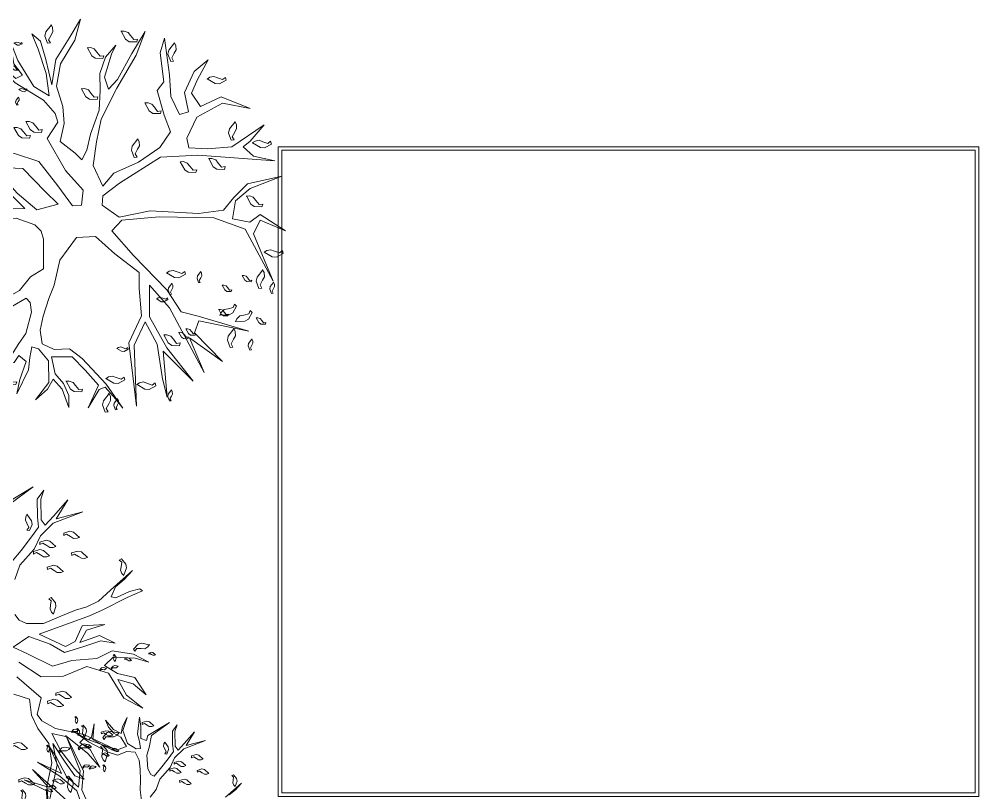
# Model space of a CAD drawing. Header units: millimetres. Extents: x 235 to 418, y 139 to 274.
# Drawn here: x 384.88 to 402.23, y 234.97 to 248.96 of the extents above; entities that cross this region are included whole.
import ezdxf

# ---------------------------------------------------------------- set-up
doc = ezdxf.new("R2010")
doc.units = ezdxf.units.MM
doc.header["$LTSCALE"] = 0.01
for name, color, linetype, lineweight in [('arboles', 252, 'Continuous', 9), ('muros bajos', 42, 'Continuous', 18), ('puertas', 2, 'Continuous', 9)]:
    doc.layers.add(name, color=color, linetype=linetype, lineweight=lineweight)

# ---------------------------------------------------------------- blocks, each defined once
blk = doc.blocks.new('A$C795151E7')
at = {"layer": 'puertas'}
for points in [[(0.312, 7.086), (0.174, 7.035), (0.031, 6.96), (0.391, 7.104)], [(1.676, 6.647), (1.527, 6.555), (1.403, 6.401), (1.155, 6.264), (1.021, 6.125), (0.809, 6.024), (0.391, 6.016), (0.75, 5.984), (0.524, 5.801), (0.772, 5.938), (0.915, 6.014), (0.942, 5.929), (0.855, 5.676), (0.78, 5.577), (0.898, 5.657), (0.973, 5.877), (1.004, 6.01), (1.137, 6.1), (1.322, 6.221), (1.479, 6.315), (1.526, 6.265), (1.541, 6.154), (1.476, 5.912), (1.395, 5.796), (1.276, 5.603), (0.896, 5.488), (1.343, 5.58), (1.397, 5.659), (1.479, 5.59), (1.409, 5.387), (1.375, 5.221), (1.507, 5.497), (1.521, 5.635), (1.545, 5.76), (1.62, 5.737), (1.735, 5.6), (1.736, 5.35), (1.586, 5.152), (1.722, 5.275), (1.788, 5.389), (1.892, 5.274), (1.968, 5.066), (1.965, 5.203), (1.907, 5.34), (1.812, 5.449), (1.77, 5.644), (2.003, 5.643), (2.152, 5.494), (2.304, 5.321), (2.186, 5.063), (2.311, 5.273), (2.38, 5.299), (2.503, 5.162), (2.581, 5.06), (2.391, 5.333), (2.118, 5.627), (1.975, 5.736), (1.799, 5.729), (1.661, 5.791), (1.64, 5.95), (1.676, 6.107), (1.737, 6.309), (1.797, 6.462), (1.864, 6.745)], [(2.769, 6.423), (2.795, 6.112), (2.651, 5.802), (2.739, 5.081), (2.71, 5.778), (2.836, 6.045), (2.975, 5.789), (3.036, 5.394), (3.088, 5.184), (3.042, 5.71), (3.385, 5.369), (3.085, 5.748), (2.885, 6.1), (2.885, 6.462)], [(3.113, 6.203), (3.509, 5.466), (3.344, 5.863), (3.718, 5.59), (3.401, 5.919), (3.447, 6.054)], [(0.16, 6.981), (0.176, 6.947), (0.179, 6.9), (0.158, 6.86), (0.129, 6.807), (0.15, 6.77), (0.118, 6.767), (0.087, 6.848), (0.096, 6.896), (0.161, 6.979)], [(0.529, 6.598), (0.567, 6.599), (0.611, 6.584), (0.639, 6.548), (0.677, 6.501), (0.719, 6.506), (0.709, 6.475), (0.622, 6.478), (0.581, 6.506), (0.531, 6.598)], [(0.891, 6.666), (0.929, 6.668), (0.973, 6.652), (1.002, 6.617), (1.039, 6.57), (1.081, 6.575), (1.071, 6.543), (0.984, 6.547), (0.944, 6.575), (0.894, 6.667)], [(0.541, 6.316), (0.578, 6.317), (0.622, 6.302), (0.651, 6.266), (0.688, 6.22), (0.73, 6.224), (0.72, 6.193), (0.634, 6.197), (0.593, 6.224), (0.543, 6.316)], [(0.875, 6.324), (0.913, 6.326), (0.957, 6.31), (0.985, 6.275), (1.023, 6.228), (1.065, 6.233), (1.055, 6.202), (0.968, 6.205), (0.927, 6.233), (0.877, 6.325)], [(0.994, 6.413), (1.031, 6.414), (1.075, 6.399), (1.104, 6.363), (1.141, 6.316), (1.183, 6.321), (1.173, 6.29), (1.087, 6.293), (1.046, 6.321), (0.996, 6.413)], [(3.099, 3.557), (2.804, 3.939), (2.42, 4.066), (1.969, 4.039), (1.637, 4.283), (1.523, 4.801), (1.263, 5.088), (1.461, 4.77), (1.515, 4.445), (1.282, 4.613), (1.124, 4.881), (1.217, 4.516), (1.485, 4.341), (1.657, 4.13), (1.459, 4.037), (1.094, 4.189), (0.886, 4.338), (1.094, 4.111), (1.441, 3.924), (1.746, 3.965), (2.183, 3.845), (2.552, 3.828), (2.9, 3.464), (3.104, 3.269), (2.772, 3.18), (2.46, 3.438), (2.263, 3.667), (1.917, 3.677), (1.572, 3.686), (1.345, 3.811), (1.563, 3.585), (1.94, 3.591), (1.752, 3.421), (1.406, 3.431), (1.799, 3.317), (2.013, 3.545), (2.209, 3.571), (2.581, 3.199), (1.617, 3.191), (1.364, 3.17), (0.862, 3.103), (0.565, 3.085), (0.594, 3.034), (0.785, 3.015), (1.059, 3.04), (1.132, 2.995), (0.995, 2.854), (0.805, 2.784), (0.608, 2.68), (1.103, 2.88), (1.376, 2.994), (1.605, 3.024), (1.818, 3.008), (2.104, 3.024), (2.445, 3.048), (2.737, 2.942), (2.839, 2.845), (2.878, 2.717)], [(2.669, 2.123), (2.497, 1.911), (2.156, 1.721), (1.971, 1.53), (1.679, 1.391), (1.103, 1.381), (1.597, 1.336), (1.287, 1.083), (1.628, 1.273), (1.825, 1.377), (1.863, 1.26), (1.743, 0.911), (1.639, 0.775), (1.802, 0.886), (1.906, 1.188), (1.948, 1.371), (2.131, 1.496), (2.386, 1.663), (2.602, 1.792)], [(2.322, 0.811), (1.8, 0.652), (2.415, 0.779)], [(3.374, 4.071), (3.139, 4.251), (3.201, 4.536), (3.177, 4.8), (3.079, 5.12), (3.143, 5.472), (3.37, 5.847), (3.455, 6.175), (3.277, 5.879), (3.067, 5.54), (3.009, 5.144), (2.911, 5.541), (2.829, 5.83), (2.691, 5.945), (2.79, 5.703), (2.919, 5.32), (2.965, 4.971), (2.724, 5.117), (2.47, 5.527), (2.351, 5.833), (2.41, 5.474), (2.545, 5.293), (2.441, 5.245), (1.979, 5.628), (2.427, 5.177), (2.875, 4.904), (3.058, 4.695), (3.099, 4.556), (2.933, 4.301), (3.222, 3.795)], [(2.997, 6.091), (3.019, 6.044), (3.023, 5.98), (2.994, 5.924), (2.955, 5.852), (2.984, 5.801), (2.939, 5.796), (2.896, 5.908), (2.909, 5.975), (2.998, 6.088)], [(1.09, 5.799), (1.118, 5.824), (1.139, 5.866), (1.134, 5.912), (1.128, 5.971), (1.161, 5.997), (1.132, 6.013), (1.073, 5.949), (1.063, 5.901), (1.092, 5.8)], [(2.295, 5.941), (2.305, 5.921), (2.307, 5.894), (2.294, 5.87), (2.278, 5.839), (2.29, 5.818), (2.271, 5.816), (2.253, 5.863), (2.258, 5.891), (2.296, 5.94)], [(3.219, 5.924), (3.241, 5.925), (3.267, 5.915), (3.284, 5.894), (3.306, 5.867), (3.331, 5.87), (3.325, 5.851), (3.274, 5.853), (3.25, 5.87), (3.22, 5.924)], [(3.299, 5.963), (3.322, 5.964), (3.348, 5.955), (3.365, 5.934), (3.387, 5.906), (3.411, 5.909), (3.406, 5.89), (3.354, 5.892), (3.33, 5.909), (3.301, 5.963)], [(3.848, 5.966), (3.864, 5.932), (3.867, 5.885), (3.846, 5.845), (3.818, 5.792), (3.838, 5.756), (3.806, 5.752), (3.775, 5.834), (3.784, 5.882), (3.849, 5.964)], [(2.228, 5.777), (2.251, 5.73), (2.255, 5.666), (2.226, 5.611), (2.187, 5.538), (2.216, 5.487), (2.171, 5.483), (2.128, 5.595), (2.141, 5.661), (2.23, 5.775)], [(2.411, 5.797), (2.43, 5.81), (2.457, 5.815), (2.482, 5.806), (2.515, 5.794), (2.534, 5.809), (2.539, 5.79), (2.494, 5.766), (2.465, 5.767), (2.413, 5.798)], [(2.514, 5.739), (2.533, 5.751), (2.56, 5.757), (2.585, 5.747), (2.618, 5.735), (2.638, 5.75), (2.642, 5.732), (2.597, 5.707), (2.568, 5.709), (2.515, 5.74)], [(3.048, 5.894), (3.086, 5.896), (3.13, 5.88), (3.158, 5.845), (3.196, 5.798), (3.238, 5.803), (3.228, 5.772), (3.141, 5.775), (3.1, 5.803), (3.05, 5.895)], [(3.562, 5.726), (3.614, 5.728), (3.674, 5.707), (3.714, 5.658), (3.765, 5.594), (3.823, 5.6), (3.809, 5.557), (3.69, 5.562), (3.634, 5.6), (3.565, 5.727)], [(1.929, 5.672), (1.951, 5.673), (1.977, 5.663), (1.994, 5.643), (2.016, 5.615), (2.04, 5.618), (2.034, 5.6), (1.983, 5.602), (1.96, 5.618), (1.93, 5.672)], [(2.12, 5.692), (2.142, 5.693), (2.168, 5.684), (2.184, 5.663), (2.206, 5.636), (2.231, 5.639), (2.225, 5.621), (2.174, 5.623), (2.151, 5.639), (2.121, 5.693)], [(1.181, 5.452), (1.219, 5.453), (1.263, 5.438), (1.292, 5.402), (1.329, 5.356), (1.371, 5.36), (1.361, 5.329), (1.274, 5.332), (1.234, 5.36), (1.184, 5.452)], [(1.821, 5.36), (1.864, 5.389), (1.927, 5.402), (1.986, 5.38), (2.064, 5.352), (2.11, 5.387), (2.12, 5.343), (2.015, 5.285), (1.948, 5.289), (1.823, 5.362)], [(2.37, 5.443), (2.392, 5.443), (2.418, 5.434), (2.435, 5.414), (2.457, 5.386), (2.482, 5.389), (2.476, 5.371), (2.425, 5.373), (2.401, 5.389), (2.372, 5.443)], [(2.387, 5.395), (2.419, 5.416), (2.465, 5.425), (2.507, 5.409), (2.564, 5.389), (2.597, 5.414), (2.605, 5.382), (2.529, 5.341), (2.479, 5.343), (2.389, 5.396)], [(1.934, 5.367), (1.972, 5.368), (2.016, 5.353), (2.044, 5.317), (2.082, 5.271), (2.124, 5.275), (2.114, 5.244), (2.027, 5.248), (1.986, 5.275), (1.936, 5.367)], [(2.424, 5.228), (2.44, 5.194), (2.443, 5.147), (2.422, 5.107), (2.393, 5.054), (2.414, 5.017), (2.382, 5.014), (2.351, 5.095), (2.36, 5.144), (2.425, 5.226)], [(2.742, 5.327), (2.774, 5.348), (2.819, 5.357), (2.862, 5.342), (2.918, 5.321), (2.952, 5.347), (2.959, 5.315), (2.883, 5.273), (2.834, 5.276), (2.744, 5.329)], [(3.137, 5.268), (3.147, 5.248), (3.149, 5.22), (3.136, 5.197), (3.119, 5.165), (3.132, 5.144), (3.113, 5.142), (3.094, 5.19), (3.1, 5.218), (3.138, 5.267)], [(2.522, 5.167), (2.532, 5.147), (2.534, 5.119), (2.521, 5.096), (2.505, 5.064), (2.517, 5.043), (2.498, 5.041), (2.479, 5.089), (2.485, 5.117), (2.523, 5.166)], [(2.49, 5.066), (2.509, 5.078), (2.536, 5.084), (2.561, 5.075), (2.594, 5.063), (2.613, 5.078), (2.618, 5.059), (2.573, 5.034), (2.544, 5.036), (2.491, 5.067)], [(3.47, 5.081), (3.522, 5.083), (3.583, 5.062), (3.622, 5.013), (3.674, 4.949), (3.732, 4.955), (3.718, 4.912), (3.598, 4.917), (3.542, 4.955), (3.473, 5.082)], [(2.481, 4.95), (2.49, 4.93), (2.492, 4.903), (2.48, 4.879), (2.463, 4.848), (2.475, 4.827), (2.456, 4.825), (2.438, 4.873), (2.444, 4.901), (2.482, 4.949)], [(2.596, 4.565), (2.648, 4.567), (2.708, 4.545), (2.748, 4.497), (2.799, 4.432), (2.857, 4.439), (2.844, 4.396), (2.724, 4.4), (2.668, 4.439), (2.599, 4.565)], [(2.408, 4.473), (2.46, 4.475), (2.521, 4.454), (2.56, 4.405), (2.612, 4.341), (2.67, 4.347), (2.656, 4.304), (2.536, 4.309), (2.48, 4.347), (2.411, 4.474)], [(0.725, 4.255), (0.747, 4.255), (0.773, 4.246), (0.79, 4.226), (0.812, 4.198), (0.836, 4.201), (0.831, 4.183), (0.78, 4.185), (0.756, 4.201), (0.727, 4.255)], [(1.166, 4.205), (1.188, 4.206), (1.214, 4.197), (1.231, 4.176), (1.253, 4.148), (1.277, 4.151), (1.272, 4.133), (1.221, 4.135), (1.197, 4.151), (1.168, 4.205)], [(1.432, 4.221), (1.451, 4.233), (1.477, 4.239), (1.502, 4.23), (1.535, 4.218), (1.555, 4.233), (1.559, 4.214), (1.515, 4.189), (1.486, 4.191), (1.433, 4.222)], [(1.64, 4.182), (1.658, 4.194), (1.685, 4.199), (1.71, 4.19), (1.743, 4.178), (1.763, 4.193), (1.767, 4.174), (1.723, 4.15), (1.694, 4.151), (1.641, 4.183)], [(0.765, 4.042), (0.808, 4.071), (0.871, 4.084), (0.93, 4.062), (1.008, 4.034), (1.054, 4.069), (1.064, 4.025), (0.959, 3.968), (0.892, 3.972), (0.767, 4.045)], [(1.453, 4.123), (1.463, 4.103), (1.465, 4.076), (1.452, 4.052), (1.436, 4.021), (1.448, 4), (1.429, 3.998), (1.41, 4.046), (1.416, 4.074), (1.454, 4.122)], [(2.218, 2.945), (2.24, 2.898), (2.245, 2.834), (2.215, 2.778), (2.176, 2.706), (2.205, 2.655), (2.16, 2.65), (2.117, 2.762), (2.131, 2.829), (2.22, 2.942)], [(0.785, 2.709), (0.807, 2.662), (0.811, 2.598), (0.782, 2.543), (0.743, 2.47), (0.772, 2.419), (0.727, 2.415), (0.684, 2.527), (0.697, 2.593), (0.786, 2.707)], [(1.793, 2.276), (1.845, 2.278), (1.905, 2.256), (1.945, 2.208), (1.996, 2.143), (2.054, 2.15), (2.041, 2.107), (1.921, 2.111), (1.865, 2.15), (1.796, 2.276)], [(1.294, 2.182), (1.346, 2.184), (1.406, 2.162), (1.446, 2.113), (1.497, 2.049), (1.555, 2.056), (1.541, 2.012), (1.422, 2.017), (1.366, 2.055), (1.297, 2.182)], [(1.933, 1.927), (1.985, 1.929), (2.046, 1.907), (2.085, 1.858), (2.137, 1.794), (2.195, 1.801), (2.181, 1.757), (2.062, 1.762), (2.006, 1.8), (1.937, 1.927)], [(1.309, 1.793), (1.361, 1.795), (1.422, 1.774), (1.461, 1.725), (1.513, 1.661), (1.571, 1.667), (1.557, 1.624), (1.438, 1.629), (1.382, 1.667), (1.313, 1.794)], [(1.77, 1.805), (1.822, 1.807), (1.882, 1.786), (1.922, 1.737), (1.973, 1.673), (2.031, 1.679), (2.018, 1.636), (1.898, 1.641), (1.842, 1.679), (1.773, 1.806)], [(2.067, 1.081), (2.105, 1.116), (2.133, 1.174), (2.127, 1.236), (2.119, 1.318), (2.165, 1.354), (2.125, 1.376), (2.043, 1.288), (2.03, 1.222), (2.07, 1.083)]]:
    blk.add_lwpolyline(points, dxfattribs=at)
blk = doc.blocks.new('A$C0A697A68')
at = {"layer": 'puertas'}
blk.add_lwpolyline([(2.368, 4.301), (2.658, 3.795), (2.932, 3.488), (2.908, 3.251), (2.765, 3.243), (2.534, 3.557), (2.239, 3.939), (1.856, 4.066), (1.404, 4.039), (1.072, 4.283), (0.958, 4.801), (0.698, 5.088), (0.896, 4.77), (0.951, 4.445), (0.717, 4.613), (0.559, 4.881), (0.652, 4.516), (0.92, 4.341), (1.092, 4.13), (0.894, 4.037), (0.53, 4.189), (0.321, 4.338), (0.529, 4.111), (0.876, 3.924), (1.181, 3.965), (1.619, 3.845), (1.987, 3.828), (2.336, 3.464), (2.539, 3.269), (2.207, 3.18), (1.895, 3.438), (1.698, 3.667), (1.353, 3.677), (1.007, 3.686), (0.78, 3.811), (0.999, 3.585), (1.375, 3.591), (1.187, 3.421), (0.842, 3.431), (1.234, 3.317), (1.448, 3.545), (1.644, 3.571), (2.016, 3.199), (1.052, 3.191), (0.799, 3.17), (0.297, 3.103), (0, 3.085), (0.029, 3.034), (0.22, 3.015), (0.494, 3.04), (0.567, 2.995), (0.43, 2.854), (0.24, 2.784), (0.043, 2.68), (0.538, 2.88), (0.811, 2.994), (1.04, 3.024), (1.253, 3.008), (1.54, 3.024), (1.881, 3.048), (2.172, 2.942), (2.274, 2.845), (2.313, 2.717), (2.309, 2.25), (2.104, 2.123), (1.932, 1.911), (1.592, 1.721), (1.406, 1.53), (1.114, 1.391), (0.538, 1.381), (1.033, 1.336), (0.722, 1.083), (1.063, 1.273), (1.26, 1.377), (1.298, 1.26), (1.178, 0.911), (1.074, 0.775), (1.237, 0.886), (1.341, 1.188), (1.383, 1.371), (1.566, 1.496), (1.821, 1.663), (2.037, 1.792), (2.102, 1.723), (2.122, 1.57), (2.034, 1.236), (1.922, 1.077), (1.757, 0.811), (1.235, 0.652), (1.851, 0.779), (1.925, 0.889), (2.037, 0.793), (1.941, 0.513), (1.894, 0.285), (2.077, 0.665), (2.096, 0.856), (2.128, 1.027), (2.232, 0.996), (2.391, 0.807), (2.392, 0.463), (2.184, 0.191), (2.373, 0.36), (2.463, 0.516), (2.606, 0.358), (2.711, 0.072), (2.708, 0.26), (2.627, 0.45), (2.496, 0.599), (2.438, 0.868), (2.76, 0.867), (2.965, 0.661), (3.174, 0.423), (3.011, 0.068), (3.183, 0.357), (3.278, 0.392), (3.448, 0.204), (3.555, 0.063), (3.294, 0.439), (2.918, 0.844), (2.721, 0.995), (2.478, 0.985), (2.289, 1.071), (2.26, 1.289), (2.308, 1.506), (2.393, 1.784), (2.476, 1.995), (2.568, 2.385), (2.831, 2.742), (3.129, 2.759), (3.431, 2.489), (3.814, 2.196), (3.815, 1.94), (3.85, 1.512), (3.652, 1.086), (3.773, 0.092), (3.734, 1.053), (3.907, 1.42), (4.098, 1.068), (4.182, 0.524), (4.254, 0.234), (4.191, 0.958), (4.664, 0.488), (4.25, 1.01), (3.975, 1.495), (3.974, 1.995), (4.289, 1.637), (4.835, 0.622), (4.606, 1.169), (5.122, 0.794), (4.685, 1.246), (4.749, 1.432), (5.536, 1.271), (4.739, 1.509), (4.475, 1.573), (4.251, 1.921), (3.724, 2.461), (3.383, 2.849), (3.539, 3.014), (4.13, 3.071), (4.988, 3.052), (5.478, 2.873), (5.92, 2.055), (5.609, 2.802), (5.714, 3.015), (6.114, 2.847), (5.713, 3.104), (5.552, 2.983), (5.278, 3.035), (5.329, 3.319), (5.558, 3.516), (6.055, 3.705), (5.515, 3.588), (5.3, 3.371), (5.138, 3.172), (4.745, 3.119), (3.985, 3.162), (3.499, 3.064), (3.23, 3.25), (3.244, 3.396), (3.505, 3.598), (4.15, 4.006), (4.734, 4.039), (5.945, 3.946), (5.612, 4.023), (5.449, 4.168), (5.559, 4.26), (5.78, 4.512), (5.272, 4.167), (4.887, 4.137), (4.596, 4.154), (4.565, 4.305), (4.72, 4.637), (5.124, 4.857), (5.557, 4.771), (5.1, 4.954), (4.776, 4.8), (4.637, 5.014), (4.73, 5.227), (4.9, 5.538), (4.68, 5.353), (4.525, 5.022), (4.587, 4.719), (4.449, 4.678), (4.311, 4.96), (4.288, 5.301), (4.211, 5.879), (4.142, 5.648), (4.203, 5.19), (4.099, 5.054), (4.206, 4.668), (4.308, 4.404), (4.14, 4.16), (3.805, 3.926), (3.418, 3.753), (3.245, 3.552), (3.091, 3.875), (3.141, 4.248), (3.216, 4.603), (3.461, 5.091), (3.769, 5.609), (3.908, 5.983), (3.7, 5.633), (3.476, 5.226), (3.33, 5.073), (3.271, 5.265), (3.379, 5.624), (3.449, 5.766), (3.285, 5.578), (3.197, 5.322), (3.2, 5.056), (3.186, 4.743), (3.047, 4.369), (2.992, 4.118), (2.913, 3.963), (2.809, 4.071), (2.575, 4.251), (2.636, 4.536), (2.612, 4.8), (2.514, 5.12), (2.578, 5.472), (2.805, 5.847), (2.89, 6.175), (2.712, 5.879), (2.502, 5.54), (2.444, 5.144), (2.347, 5.541), (2.264, 5.83), (2.126, 5.945), (2.225, 5.703), (2.354, 5.32), (2.401, 4.971), (2.159, 5.117), (1.905, 5.527), (1.786, 5.833), (1.845, 5.474), (1.98, 5.293), (1.876, 5.245), (1.414, 5.628), (1.863, 5.177), (2.31, 4.904), (2.493, 4.695), (2.534, 4.556)], close=True, dxfattribs=at)
for points in [[(2.432, 6.091), (2.454, 6.044), (2.459, 5.98), (2.429, 5.924), (2.39, 5.852), (2.419, 5.801), (2.374, 5.796), (2.331, 5.908), (2.345, 5.975), (2.434, 6.088)], [(1.731, 5.941), (1.74, 5.921), (1.742, 5.894), (1.73, 5.87), (1.713, 5.839), (1.725, 5.818), (1.706, 5.816), (1.688, 5.863), (1.694, 5.891), (1.731, 5.94)], [(3.528, 5.986), (3.58, 5.988), (3.641, 5.966), (3.68, 5.918), (3.732, 5.853), (3.79, 5.86), (3.776, 5.817), (3.656, 5.821), (3.6, 5.86), (3.531, 5.986)], [(1.664, 5.777), (1.686, 5.73), (1.69, 5.666), (1.661, 5.611), (1.622, 5.538), (1.651, 5.487), (1.606, 5.483), (1.563, 5.595), (1.576, 5.661), (1.665, 5.775)], [(1.847, 5.797), (1.865, 5.81), (1.892, 5.815), (1.917, 5.806), (1.95, 5.794), (1.97, 5.809), (1.974, 5.79), (1.93, 5.766), (1.901, 5.767), (1.848, 5.798)], [(4.368, 5.805), (4.39, 5.758), (4.394, 5.694), (4.365, 5.639), (4.326, 5.566), (4.355, 5.515), (4.31, 5.511), (4.267, 5.623), (4.28, 5.689), (4.37, 5.803)], [(1.364, 5.672), (1.386, 5.673), (1.412, 5.663), (1.429, 5.643), (1.451, 5.615), (1.475, 5.618), (1.47, 5.6), (1.419, 5.602), (1.395, 5.618), (1.366, 5.672)], [(1.555, 5.692), (1.577, 5.693), (1.603, 5.684), (1.62, 5.663), (1.642, 5.636), (1.666, 5.639), (1.661, 5.621), (1.61, 5.623), (1.586, 5.639), (1.556, 5.693)], [(2.997, 5.726), (3.049, 5.728), (3.109, 5.707), (3.149, 5.658), (3.2, 5.594), (3.258, 5.6), (3.245, 5.557), (3.125, 5.562), (3.069, 5.6), (3, 5.727)], [(1.806, 5.443), (1.828, 5.443), (1.854, 5.434), (1.87, 5.414), (1.892, 5.386), (1.917, 5.389), (1.911, 5.371), (1.86, 5.373), (1.836, 5.389), (1.807, 5.443)], [(1.256, 5.36), (1.3, 5.389), (1.363, 5.402), (1.421, 5.38), (1.499, 5.352), (1.545, 5.387), (1.556, 5.343), (1.451, 5.285), (1.383, 5.289), (1.258, 5.362)], [(4.88, 5.233), (4.923, 5.262), (4.986, 5.275), (5.045, 5.253), (5.123, 5.225), (5.169, 5.26), (5.179, 5.216), (5.074, 5.159), (5.007, 5.163), (4.882, 5.236)], [(1.925, 5.066), (1.944, 5.078), (1.971, 5.084), (1.996, 5.075), (2.029, 5.063), (2.048, 5.078), (2.053, 5.059), (2.008, 5.034), (1.979, 5.036), (1.926, 5.067)], [(2.905, 5.081), (2.957, 5.083), (3.018, 5.062), (3.057, 5.013), (3.109, 4.949), (3.167, 4.955), (3.153, 4.912), (3.034, 4.917), (2.978, 4.955), (2.909, 5.082)], [(1.916, 4.95), (1.926, 4.93), (1.927, 4.903), (1.915, 4.879), (1.898, 4.848), (1.911, 4.827), (1.892, 4.825), (1.873, 4.873), (1.879, 4.901), (1.917, 4.949)], [(3.901, 4.859), (3.953, 4.861), (4.013, 4.839), (4.053, 4.791), (4.104, 4.726), (4.162, 4.733), (4.149, 4.69), (4.029, 4.694), (3.973, 4.733), (3.904, 4.859)], [(2.031, 4.565), (2.083, 4.567), (2.144, 4.545), (2.183, 4.497), (2.235, 4.432), (2.292, 4.439), (2.279, 4.396), (2.159, 4.4), (2.103, 4.439), (2.034, 4.565)], [(5.318, 4.566), (5.341, 4.519), (5.345, 4.455), (5.316, 4.4), (5.277, 4.327), (5.306, 4.276), (5.261, 4.272), (5.218, 4.384), (5.231, 4.45), (5.32, 4.564)], [(1.843, 4.473), (1.895, 4.475), (1.956, 4.454), (1.995, 4.405), (2.047, 4.341), (2.105, 4.347), (2.091, 4.304), (1.972, 4.309), (1.916, 4.347), (1.847, 4.474)], [(0.16, 4.255), (0.183, 4.255), (0.208, 4.246), (0.225, 4.226), (0.247, 4.198), (0.272, 4.201), (0.266, 4.183), (0.215, 4.185), (0.191, 4.201), (0.162, 4.255)], [(0.867, 4.221), (0.886, 4.233), (0.913, 4.239), (0.938, 4.23), (0.971, 4.218), (0.99, 4.233), (0.995, 4.214), (0.95, 4.189), (0.921, 4.191), (0.868, 4.222)], [(3.792, 4.296), (3.815, 4.249), (3.819, 4.185), (3.79, 4.13), (3.751, 4.057), (3.78, 4.006), (3.735, 4.002), (3.692, 4.114), (3.705, 4.18), (3.794, 4.294)], [(5.591, 4.229), (5.635, 4.258), (5.698, 4.271), (5.756, 4.249), (5.834, 4.221), (5.88, 4.256), (5.891, 4.212), (5.786, 4.154), (5.718, 4.158), (5.593, 4.231)], [(0.2, 4.042), (0.244, 4.071), (0.307, 4.084), (0.365, 4.062), (0.443, 4.034), (0.489, 4.069), (0.5, 4.025), (0.395, 3.968), (0.327, 3.972), (0.203, 4.045)], [(0.601, 4.205), (0.624, 4.206), (0.649, 4.197), (0.666, 4.176), (0.688, 4.148), (0.713, 4.151), (0.707, 4.133), (0.656, 4.135), (0.632, 4.151), (0.603, 4.205)], [(0.889, 4.123), (0.898, 4.103), (0.9, 4.076), (0.887, 4.052), (0.871, 4.021), (0.883, 4), (0.864, 3.998), (0.846, 4.046), (0.851, 4.074), (0.889, 4.122)], [(1.075, 4.182), (1.094, 4.194), (1.12, 4.199), (1.146, 4.19), (1.178, 4.178), (1.198, 4.193), (1.203, 4.174), (1.158, 4.15), (1.129, 4.151), (1.076, 4.183)], [(4.457, 3.934), (4.509, 3.936), (4.57, 3.914), (4.609, 3.866), (4.661, 3.801), (4.718, 3.808), (4.705, 3.765), (4.585, 3.769), (4.529, 3.808), (4.46, 3.934)], [(4.905, 3.983), (4.957, 3.985), (5.018, 3.963), (5.057, 3.914), (5.109, 3.85), (5.167, 3.857), (5.153, 3.813), (5.034, 3.818), (4.978, 3.856), (4.909, 3.983)], [(5.494, 3.395), (5.546, 3.397), (5.607, 3.376), (5.646, 3.327), (5.698, 3.262), (5.756, 3.269), (5.742, 3.226), (5.622, 3.231), (5.567, 3.269), (5.498, 3.396)], [(1.653, 2.945), (1.676, 2.898), (1.68, 2.834), (1.651, 2.778), (1.612, 2.706), (1.641, 2.655), (1.596, 2.65), (1.553, 2.762), (1.566, 2.829), (1.655, 2.942)], [(0.22, 2.709), (0.242, 2.662), (0.246, 2.598), (0.217, 2.543), (0.178, 2.47), (0.207, 2.419), (0.162, 2.415), (0.119, 2.527), (0.132, 2.593), (0.222, 2.707)], [(5.776, 2.511), (5.82, 2.539), (5.883, 2.552), (5.941, 2.531), (6.019, 2.502), (6.065, 2.538), (6.076, 2.494), (5.971, 2.436), (5.903, 2.44), (5.778, 2.513)], [(1.228, 2.276), (1.28, 2.278), (1.341, 2.256), (1.38, 2.208), (1.432, 2.143), (1.49, 2.15), (1.476, 2.107), (1.356, 2.111), (1.3, 2.15), (1.231, 2.276)], [(0.729, 2.182), (0.781, 2.184), (0.841, 2.162), (0.881, 2.113), (0.932, 2.049), (0.99, 2.056), (0.977, 2.012), (0.857, 2.017), (0.801, 2.055), (0.732, 2.182)], [(4.244, 2.184), (4.287, 2.213), (4.35, 2.226), (4.409, 2.204), (4.487, 2.176), (4.533, 2.211), (4.543, 2.167), (4.438, 2.109), (4.371, 2.113), (4.246, 2.186)], [(4.782, 2.209), (4.795, 2.181), (4.798, 2.143), (4.781, 2.111), (4.758, 2.068), (4.775, 2.038), (4.748, 2.035), (4.723, 2.101), (4.731, 2.14), (4.783, 2.207)], [(5.43, 2.147), (5.461, 2.148), (5.497, 2.135), (5.52, 2.107), (5.55, 2.069), (5.584, 2.072), (5.576, 2.047), (5.506, 2.05), (5.473, 2.072), (5.432, 2.147)], [(5.754, 2.238), (5.777, 2.191), (5.781, 2.127), (5.751, 2.071), (5.713, 1.998), (5.741, 1.948), (5.696, 1.943), (5.654, 2.055), (5.667, 2.122), (5.756, 2.235)], [(4.328, 2.024), (4.341, 1.996), (4.344, 1.958), (4.327, 1.925), (4.304, 1.882), (4.321, 1.852), (4.294, 1.85), (4.269, 1.916), (4.277, 1.955), (4.329, 2.022)], [(5.116, 1.993), (5.147, 1.995), (5.183, 1.982), (5.206, 1.953), (5.236, 1.915), (5.271, 1.919), (5.262, 1.894), (5.192, 1.896), (5.159, 1.919), (5.118, 1.994)], [(5.926, 2.04), (5.939, 2.012), (5.942, 1.975), (5.925, 1.942), (5.902, 1.899), (5.919, 1.869), (5.892, 1.866), (5.867, 1.932), (5.874, 1.972), (5.927, 2.039)], [(1.369, 1.927), (1.421, 1.929), (1.481, 1.907), (1.521, 1.858), (1.572, 1.794), (1.63, 1.801), (1.617, 1.757), (1.497, 1.762), (1.441, 1.8), (1.372, 1.927)], [(0.745, 1.793), (0.797, 1.795), (0.857, 1.774), (0.897, 1.725), (0.948, 1.661), (1.006, 1.667), (0.993, 1.624), (0.873, 1.629), (0.817, 1.667), (0.748, 1.794)], [(1.205, 1.805), (1.257, 1.807), (1.318, 1.786), (1.357, 1.737), (1.409, 1.673), (1.467, 1.679), (1.453, 1.636), (1.333, 1.641), (1.277, 1.679), (1.208, 1.806)], [(4.087, 1.777), (4.113, 1.794), (4.15, 1.802), (4.185, 1.789), (4.231, 1.772), (4.258, 1.793), (4.264, 1.767), (4.202, 1.733), (4.162, 1.735), (4.089, 1.779)], [(5.082, 1.518), (5.103, 1.566), (5.149, 1.611), (5.211, 1.625), (5.291, 1.642), (5.311, 1.697), (5.344, 1.666), (5.286, 1.561), (5.227, 1.527), (5.083, 1.522)], [(5.062, 1.612), (5.093, 1.614), (5.129, 1.601), (5.152, 1.572), (5.182, 1.534), (5.216, 1.538), (5.208, 1.512), (5.138, 1.515), (5.105, 1.538), (5.064, 1.613)], [(5.329, 1.418), (5.35, 1.466), (5.396, 1.511), (5.457, 1.524), (5.538, 1.542), (5.557, 1.597), (5.59, 1.566), (5.533, 1.46), (5.474, 1.427), (5.33, 1.421)], [(1.502, 1.081), (1.541, 1.116), (1.569, 1.174), (1.562, 1.236), (1.554, 1.318), (1.6, 1.354), (1.56, 1.376), (1.478, 1.288), (1.465, 1.222), (1.505, 1.083)], [(5.65, 1.481), (5.681, 1.482), (5.717, 1.469), (5.74, 1.441), (5.77, 1.403), (5.805, 1.406), (5.797, 1.381), (5.726, 1.384), (5.693, 1.406), (5.652, 1.481)], [(4.199, 1.213), (4.251, 1.215), (4.311, 1.193), (4.351, 1.144), (4.402, 1.08), (4.46, 1.087), (4.447, 1.043), (4.327, 1.048), (4.271, 1.086), (4.202, 1.213)], [(4.434, 1.253), (4.465, 1.254), (4.501, 1.242), (4.524, 1.213), (4.555, 1.175), (4.589, 1.179), (4.581, 1.153), (4.51, 1.156), (4.477, 1.178), (4.436, 1.253)], [(4.545, 1.307), (4.576, 1.308), (4.612, 1.296), (4.635, 1.267), (4.666, 1.229), (4.7, 1.233), (4.692, 1.207), (4.621, 1.21), (4.588, 1.233), (4.547, 1.307)], [(5.301, 1.311), (5.323, 1.264), (5.327, 1.2), (5.298, 1.145), (5.259, 1.072), (5.288, 1.021), (5.243, 1.017), (5.2, 1.129), (5.213, 1.195), (5.303, 1.309)], [(5.586, 1.149), (5.599, 1.121), (5.602, 1.083), (5.584, 1.05), (5.562, 1.007), (5.579, 0.977), (5.552, 0.975), (5.527, 1.041), (5.534, 1.08), (5.587, 1.147)], [(3.463, 0.999), (3.489, 1.015), (3.526, 1.023), (3.561, 1.01), (3.607, 0.993), (3.634, 1.014), (3.64, 0.988), (3.578, 0.954), (3.538, 0.957), (3.465, 1)], [(1.628, 0.603), (1.68, 0.605), (1.74, 0.584), (1.78, 0.535), (1.831, 0.47), (1.889, 0.477), (1.876, 0.434), (1.756, 0.438), (1.7, 0.477), (1.631, 0.603)], [(2.664, 0.486), (2.716, 0.488), (2.777, 0.467), (2.816, 0.418), (2.868, 0.353), (2.926, 0.36), (2.912, 0.317), (2.792, 0.321), (2.737, 0.36), (2.667, 0.487)], [(3.289, 0.525), (3.332, 0.553), (3.395, 0.566), (3.454, 0.544), (3.532, 0.516), (3.578, 0.551), (3.588, 0.507), (3.483, 0.45), (3.416, 0.454), (3.291, 0.527)], [(3.777, 0.431), (3.821, 0.46), (3.884, 0.473), (3.943, 0.451), (4.02, 0.423), (4.066, 0.458), (4.077, 0.414), (3.972, 0.357), (3.904, 0.361), (3.78, 0.434)], [(4.322, 0.35), (4.335, 0.322), (4.338, 0.284), (4.32, 0.252), (4.298, 0.209), (4.315, 0.179), (4.288, 0.176), (4.263, 0.242), (4.27, 0.281), (4.323, 0.348)], [(3.339, 0.295), (3.361, 0.248), (3.366, 0.183), (3.336, 0.128), (3.297, 0.055), (3.326, 0.005), (3.281, 0), (3.238, 0.112), (3.251, 0.178), (3.341, 0.292)], [(3.475, 0.211), (3.488, 0.183), (3.491, 0.145), (3.473, 0.112), (3.45, 0.069), (3.467, 0.039), (3.441, 0.037), (3.416, 0.103), (3.423, 0.142), (3.476, 0.209)]]:
    blk.add_lwpolyline(points, dxfattribs=at)

msp = doc.modelspace()

# ---------------------------------------------------------------- linework, layer by layer
at = {"layer": 'muros bajos'}
for points in [[(402.232, 246.656), (402.232, 234.91), (389.566, 234.91), (389.566, 246.656)], [(402.168, 246.592), (402.168, 234.974), (389.63, 234.974), (389.63, 246.592)]]:
    msp.add_lwpolyline(points, close=True, dxfattribs=at)

# ---------------------------------------------------------------- block references
at = {"layer": 'arboles', "xscale": 1.150405464859091, "yscale": 1.150405464859034, "zscale": 1.150405464859052}
msp.add_blockref('A$C0A697A68', (382.666, 241.858), dxfattribs=at)
at = {"layer": 'puertas', "rotation": 199.4575596121456}
msp.add_blockref('A$C795151E7', (386.616, 241.721), dxfattribs=at)

doc.saveas('drawing.dxf')
